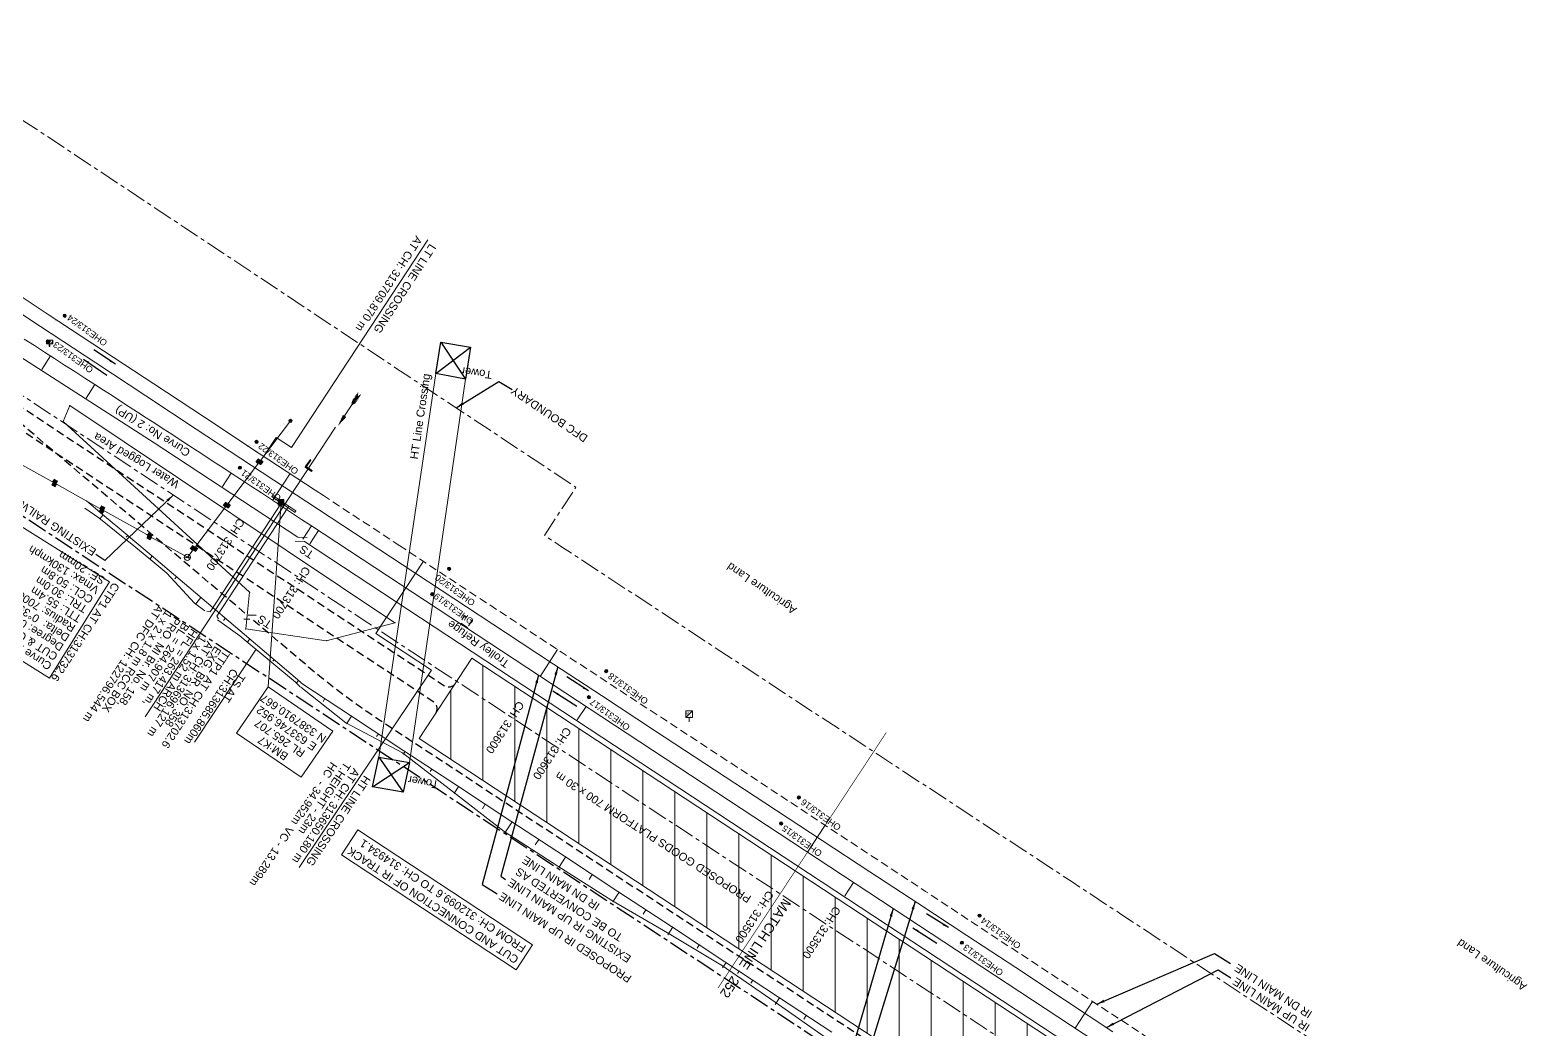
# Model space of a CAD drawing. Header units: metres. Extents: x 628572 to 650094, y 3375792 to 3391117.
# Drawn here: x 633668.5 to 634136.8, y 3387746.2 to 3388058.1 of the extents above; entities that cross this region are included whole.
import ezdxf
from ezdxf.enums import TextEntityAlignment as Align

# ---------------------------------------------------------------- set-up
doc = ezdxf.new("R2010")
doc.units = ezdxf.units.M
doc.header["$MEASUREMENT"] = 0
for name, pattern in [('CENTER', [2, 1.25, -0.25, 0.25, -0.25]), ('DASHED', [0.75, 0.5, -0.25]), ('PHANTOM2', [1.25, 0.625, -0.125, 0.125, -0.125, 0.125, -0.125])]:
    doc.linetypes.add(name, pattern=pattern)
for name, color, linetype, lineweight in [('Bench_Mark', 7, 'Continuous', 0), ('BRIDGE DETAILS PLAN', 7, 'Continuous', 0), ('Culvert Parapet', 7, 'Continuous', 0), ('DFCC BOUNDARY', 6, 'CENTER', 0), ('Electric Pole', 251, 'Continuous', 0), ('Existing Chainage', 7, 'Continuous', 0), ('Existing IR Track', 143, 'Continuous', 0), ('Existing Railway Boundary', 7, 'CENTER', 0), ('flow direction', 7, 'Continuous', 0), ('HT_PWR_LINE', 134, 'POWER', 0), ('MATCH LINE', 7, 'Continuous', 0), ('Name Board', 251, 'Continuous', 0), ('OHE MAST', 8, 'Continuous', 0), ('PROPOSED DFCC TOE LINE', 239, 'Continuous', 0), ('PROPOSED DFCC TOE SLOPES', 239, 'Continuous', 0), ('PROPOSED DFCC TRACK', 1, 'Continuous', 0), ('PROPOSED FORMATION LINE - PLAN', 187, 'Continuous', 0), ('Retaining Wall', 251, 'Continuous', 0), ('River Text', 5, 'Continuous', 0), ('Side Details', 251, 'Continuous', 0), ('Text', 251, 'Continuous', 0), ('TOPOSTYLEREMARK', 251, 'Continuous', 0), ('Trolley Stand', 251, 'Continuous', 0), ('Water Logged Area', 5, 'Continuous', 0), ('WL', 7, 'Continuous', 0)]:
    doc.layers.add(name, color=color, linetype=linetype, lineweight=lineweight)
for name, color, linetype in [('Cut & Conn', 190, 'Continuous'), ('Cut & Conn curves up', 192, 'Continuous'), ('HT_TEXT', 7, 'Continuous'), ('HT_TOWER', 7, 'Continuous'), ('IR PROPOSALS', 190, 'Continuous')]:
    doc.layers.add(name, color=color, linetype=linetype)
doc.styles.add('CUT-FILL', font='cut-fill.shx', dxfattribs={"height": 2})
doc.styles.add('NB', font='swissbo.ttf', dxfattribs={"height": 1.5})
doc.styles.get("Standard").update_dxf_attribs({"font": 'arial.ttf'})
doc.styles.add('Style-Arial', font='arial.ttf')
doc.styles.add('Text', font='arial.ttf', dxfattribs={"height": 2})
doc.linetypes.add('POWER', pattern='A,10,-0.2,[131,ltypeshp.shx,S=0.4,R=0,X=-0.2,Y=0],-0.2,[131,ltypeshp.shx,S=0.4,R=180,X=1.2,Y=0],-1.2,-0.2,[131,ltypeshp.shx,S=0.4,R=0,X=-0.2,Y=0],-0.2,[131,ltypeshp.shx,S=0.4,R=180,X=1.2,Y=0],-1.2,-0.2,[131,ltypeshp.shx,S=0.4,R=0,X=-0.2,Y=0],-0.2,[131,ltypeshp.shx,S=0.4,R=180,X=1.2,Y=0],-1.2', length=14.8)
doc.dimstyles.new('ISO-25', dxfattribs={"dimtxt": 2.5, "dimasz": 2.5, "dimexe": 1.25, "dimexo": 0.625, "dimtad": 1, "dimtxsty": 'Standard', "dimcen": 2.5, "dimadec": 0, "dimazin": 0, "dimtfac": 1, "dimtmove": 0, "dimatfit": 3, "dimfxl": 1, "dimarcsym": 0})

# ---------------------------------------------------------------- blocks, each defined once
blk = doc.blocks.new('EP')
blk.add_hatch(color=8).paths.add_polyline_path([(0.31, -0.24), (0.31, 0), (-0.31, -0.19), (-0.31, 0.07), (-0.93, -0.01), (-0.21, 0.16), (-0.21, -0.05), (0.43, 0.15), (0.41, -0.1), (0.94, -0.01)])
at = {"color": 8}
for p, q in [((-0.93, -0.01), (-0.21, 0.16)), ((-0.31, 0.07), (-0.93, -0.01)), ((-0.31, -0.19), (-0.31, 0.07)), ((0.31, 0), (-0.31, -0.19)), ((-0.21, 0.16), (-0.21, -0.05)), ((-0.21, -0.05), (0.43, 0.15)), ((0.31, -0.24), (0.31, 0)), ((0.43, 0.15), (0.41, -0.1)), ((0.94, -0.01), (0.31, -0.24)), ((0.41, -0.1), (0.94, -0.01))]:
    blk.add_line(p, q, dxfattribs=at)
blk.add_circle((0, 0), 1, dxfattribs=at)
blk = doc.blocks.new('NB')
for p, q in [((-0.98, 0.82), (-0.98, 1.98)), ((-0.98, 1.98), (0.98, 1.98)), ((-0.98, 0.82), (0.98, 0.82)), ((-0.13, 0.82), (-0.13, 0)), ((-0.13, 0), (0.13, 0)), ((0.13, 0.82), (0.13, 0)), ((0.98, 1.98), (0.98, 0.82))]:
    blk.add_line(p, q)
at = {"style": 'NB', "width": 1.025371}
blk.add_text('NB', height=0.988, rotation=180, dxfattribs=at).set_placement((-0.02, 1.38), align=Align.MIDDLE_CENTER)
blk = doc.blocks.new('WL')
at = {"layer": 'WL'}
for p, q in [((1.07, 3.42), (-1.06, 3.42)), ((-1.06, 3.42), (-1.06, 1.29)), ((-1.06, 1.29), (1.07, 1.29)), ((0, 1.29), (0, 0)), ((1.07, 1.29), (1.07, 3.42))]:
    blk.add_line(p, q, dxfattribs=at)
at = {"layer": 'WL', "flags": 128}
blk.add_lwpolyline([(-1.06, 1.29), (1.07, 3.42)], dxfattribs=at)
at = {"layer": 'WL', "char_height": 0.739, "attachment_point": 7, "rotation": 180, "line_spacing_factor": 0.6, "style": 'CUT-FILL'}
for s, insert in [('W', (-0.02, 2.94)), ('L', (0.5, 1.93))]:
    blk.add_mtext(s, dxfattribs=dict(at, insert=insert))
blk = doc.blocks.new('BM')
blk.add_hatch(color=256).paths.add_polyline_path([(-0.88, -0.88), (-0.88, 0.88), (0.88, 0.88), (0.88, -0.88)])
for p, q in [((0.88, 0.88), (-0.88, 0.88)), ((-0.88, 0.88), (-0.88, -0.88)), ((0.88, -0.88), (0.88, 0.88)), ((-0.88, -0.88), (0.88, -0.88))]:
    blk.add_line(p, q)
blk = doc.blocks.new('OHE MAST')
h = blk.add_hatch(color=256)
edge = h.paths.add_edge_path()
edge.add_arc((0, 0), 0.514, 0, 360)
at = {"const_width": 0.01, "flags": 128}
for points in [[(1.5, 3.5), (1.5, 2), (-1.5, 2), (-1.5, 3.5)], [(0, 2), (0, 0)]]:
    blk.add_lwpolyline(points, dxfattribs=at)
blk.add_circle((0, 0), 0.514)
blk = doc.blocks.new('River A')
at = {"layer": 'River Text'}
for p, q in [((0, 0), (-3.6, 7.5, -1499.5)), ((0.1, 6), (-3.5, 13.6, -1499.5)), ((0.1, 3.3), (-3.5, 10.8, -1499.5)), ((0.2, 9.9), (-3.4, 17.4, -1499.5)), ((0.3, 12.9), (-3.3, 20.5, -1499.5)), ((0.4, 16.4), (-3.2, 24, -1499.5)), ((0.5, 20.3), (-3.1, 27.8, -1499.5)), ((0.5, 22.3), (0, 0)), ((0, 0), (4, 7.4, -1499.5)), ((0.1, 6), (4.1, 13.4, -1499.5)), ((0.1, 3.3), (4.1, 10.7, -1499.5)), ((0.2, 9.9), (4.2, 17.2, -1499.5)), ((0.3, 12.9), (4.3, 20.3, -1499.5)), ((0.4, 16.4), (4.4, 23.8, -1499.5)), ((0.5, 20.3), (4.5, 27.7, -1499.5))]:
    blk.add_line(p, q, dxfattribs=at)
at = {"layer": 'River Text', "flags": 128}
blk.add_lwpolyline([(-0.7, -27.7), (0.5, 22.3)], dxfattribs=at)
at = {"layer": 'River Text', "extrusion": (0, 0, -1)}
blk.add_solid([(-3.5, -27.8), (1.3, -52.7), (4.8, -27.6)], dxfattribs=at)

msp = doc.modelspace()

# ---------------------------------------------------------------- hatches: boundary and pattern name
at = {"layer": 'IR PROPOSALS', "linetype": 'Continuous', "lineweight": 0}
h = msp.add_hatch(dxfattribs=at)
h.set_pattern_fill('ANSI31', color=256, scale=80, angle=45)
h.set_pattern_definition([(90, (0, -1200), (-10, 2e-15), [])])
h.paths.add_polyline_path([(634374.9841, 3387452.3246), (634391.4529, 3387477.4001), (633806.5688, 3387861.9637), (633790.0871, 3387836.8967)])
h.paths.add_polyline_path([(633894.9672, 3387787.7009), (633833.4956, 3387827.621), (633831.3808, 3387824.3644), (633892.8523, 3387784.4444)], flags=24)
h.paths.add_polyline_path([(634146.7931, 3387621.5952), (634085.3216, 3387661.5153), (634083.2067, 3387658.2587), (634144.6783, 3387618.3386)], flags=24)

# ---------------------------------------------------------------- linework, layer by layer
at = {"layer": 'BRIDGE DETAILS PLAN', "flags": 128}
msp.add_lwpolyline([(633704.5283, 3387843.6169), (633763.9482, 3387934.0895)], dxfattribs=at)
at = {"layer": 'Culvert Parapet', "flags": 128}
for points in [[(633756.6289, 3387920.5489), (633756.4599, 3387920.2009), (633754.4311, 3387921.5822), (633754.6001, 3387921.9302), (633756.6289, 3387920.5489)], [(633751.3461, 3387907.4726), (633744.1348, 3387912.2857), (633744.3648, 3387912.7446), (633751.5762, 3387907.9316), (633751.3461, 3387907.4726)]]:
    msp.add_lwpolyline(points, close=True, dxfattribs=at)
at = {"layer": 'Cut & Conn', "linetype": 'Continuous', "lineweight": 0, "flags": 128}
for points in [[(633672.1599, 3387952.1213), (633674.8603, 3387956.3294)], [(633755.9356, 3387897.62), (633758.6826, 3387901.7979)], [(633839.4923, 3387842.6812), (633842.2393, 3387846.859)], [(633923.049, 3387787.7423), (633925.796, 3387791.9201)]]:
    msp.add_lwpolyline(points, dxfattribs=at)
at = {"layer": 'Cut & Conn curves up', "lineweight": 0, "flags": 128}
for points in [[(633688.7914, 3387947.375), (633686.0838, 3387943.1716)], [(633731.3997, 3387919.7108), (633728.6617, 3387915.5271)], [(633756.4784, 3387903.2471), (633753.7315, 3387899.0692)]]:
    msp.add_lwpolyline(points, dxfattribs=at)
at = {"layer": 'Cut & Conn curves up', "lineweight": 0}
msp.add_lwpolyline([(633674.5914, 3387855.7508), (633641.4881, 3387876.436), (633660.2838, 3387906.5155), (633693.3871, 3387885.8302)], close=True, dxfattribs=at)
at = {"layer": 'DFCC BOUNDARY', "ltscale": 5, "flags": 128}
msp.add_lwpolyline([(634429.4889, 3387513.4105), (634426.1895, 3387508.3988), (634419.7931, 3387512.5211), (634404.4991, 3387522.3747), (634378.1359, 3387539.6578), (634351.712, 3387556.981), (634335.9664, 3387567.3032), (634320.2886, 3387577.5811), (634304.8024, 3387587.7611), (634289.3462, 3387597.9214), (634272.346, 3387609.0946), (634255.2778, 3387620.3125), (634239.2043, 3387630.8892), (634222.9323, 3387641.5963), (634207.0037, 3387652.0409), (634191.0838, 3387662.4797), (634175.1238, 3387673.0005), (634159.2052, 3387683.4942), (634142.3072, 3387694.5871), (634125.4714, 3387705.639), (634108.1406, 3387717.0123), (634090.8156, 3387728.3817), (634074.7588, 3387738.9565), (634058.5467, 3387749.6288), (634041.5346, 3387760.8181), (634024.4481, 3387772.0564), (634009.347, 3387782.0356), (633994.1171, 3387792.0999), (633978.7581, 3387802.1521), (633963.4261, 3387812.1867), (633948.4915, 3387821.9886), (633933.5729, 3387831.7799), (633915.6253, 3387843.5591), (633881.1974, 3387866.1587), (633864.6302, 3387877.0361), (633849.6344, 3387886.8809), (633834.5936, 3387896.7552), (633829.2074, 3387900.2982), (633839.0778, 3387915.3506), (633828.4043, 3387922.4271), (633812.2617, 3387933.1296), (633797.354, 3387942.9725), (633782.5264, 3387952.7625), (633765.3231, 3387964.1776), (633748.0988, 3387975.6067), (633732.5065, 3387985.9713), (633716.8561, 3387996.3745), (633699.5737, 3388007.8273), (633682.3675, 3388019.2296), (633666.2722, 3388029.8685), (633650.3556, 3388040.3891), (633634.8738, 3388050.6626), (633627.3024, 3388055.6866), (633627.2813, 3388055.7179), (633609.8973, 3388067.2236), (633602.2022, 3388055.5281), (633595.2427, 3388060.098), (633578.8436, 3388070.8663), (633564.5675, 3388080.2056), (633547.4844, 3388091.4779), (633530.0073, 3388102.9177), (633512.5564, 3388114.3403), (633498.9838, 3388123.2488), (633478.7149, 3388136.5747), (633475.9757, 3388132.3917), (633466.8512, 3388138.3907), (633450.5143, 3388149.1452), (633434.7232, 3388159.4875), (633418.1779, 3388170.3241), (633402.6228, 3388180.5383), (633386.7801, 3388190.9414), (633369.5535, 3388202.2641), (633352.3136, 3388213.5955), (633333.4781, 3388225.9568), (633314.6789, 3388238.2943), (633299.7464, 3388248.1103), (633284.7932, 3388257.9399), (633265.7087, 3388270.4181), (633246.5851, 3388282.9206), (633234.3751, 3388290.9157), (633222.1433, 3388298.9251), (633203.8791, 3388310.9031), (633185.6706, 3388322.8445), (633169.1062, 3388333.7518), (633152.7043, 3388344.5522), (633136.6526, 3388355.3307), (633120.6995, 3388366.0431), (633093.1881, 3388384.8291), (633088.3444, 3388388.1366), (633069.1887, 3388401.33), (633056.4484, 3388410.1094), (633046.7317, 3388416.8512), (633039.4302, 3388421.8772), (633030.212, 3388428.258), (633012.2457, 3388440.688), (632996.9051, 3388451.2537), (632992.1416, 3388454.565), (632977.2134, 3388464.8591), (632959.2754, 3388477.1351), (632957.0223, 3388478.7144), (632938.3558, 3388491.398), (632925.836, 3388499.7971), (632902.7424, 3388515.0273), (632890.8353, 3388522.8009), (632885.7488, 3388525.9863), (632868.7141, 3388537.1993), (632847.8113, 3388559.867)], dxfattribs=at)
at = {"layer": 'Existing Chainage', "color": 7, "linetype": 'Continuous', "lineweight": 13, "flags": 128}
for points in [[(633744.279, 3387911.2205), (633749.7712, 3387919.5774)], [(633827.8476, 3387856.2811), (633833.3311, 3387864.6435)], [(633911.4426, 3387801.4406), (633916.9444, 3387809.7911)], [(633994.9818, 3387746.4498), (634000.4719, 3387754.8079)]]:
    msp.add_lwpolyline(points, dxfattribs=at)
at = {"layer": 'Existing IR Track', "flags": 128}
for points in [[(634006.8345, 3387745.34), (633991.7046, 3387755.3383), (633976.5339, 3387765.3635), (633961.2342, 3387775.3769), (633945.885, 3387785.4228), (633930.9332, 3387795.2359), (633916.0146, 3387805.0272), (633898.0672, 3387816.8063), (633863.6369, 3387839.4074), (633847.0674, 3387850.2864), (633832.0727, 3387860.1304), (633817.0319, 3387870.0048), (633800.9013, 3387880.6151), (633784.7598, 3387891.2326), (633769.8561, 3387900.9951), (633754.9453, 3387910.7624), (633737.6529, 3387922.1463), (633720.3871, 3387933.5127), (633704.7229, 3387943.8431), (633689.0644, 3387954.1698), (633671.77, 3387965.5402), (633654.5471, 3387976.8637)], [(633760.215, 3387912.7122), (633757.6038, 3387914.4298), (633740.1304, 3387925.9133), (633723.0094, 3387937.1653), (633707.1728, 3387947.5681), (633691.4361, 3387957.9053), (633674.2036, 3387969.2407), (633656.8386, 3387980.6632)]]:
    msp.add_lwpolyline(points, dxfattribs=at)
at = {"layer": 'Existing IR Track', "color": 88, "linetype": 'DASHED', "lineweight": 0, "ltscale": 5, "flags": 128}
for points in [[(633784.0213, 3387897.0535), (633772.3235, 3387904.7478), (633760.215, 3387912.7122)], [(635033.6324, 3387056.8351), (635016.1047, 3387069.8576), (635000.4221, 3387081.5093), (634977.853, 3387098.3044), (634956.509, 3387114.1886), (634936.9742, 3387128.7787), (634918.7092, 3387142.4187), (634903.1021, 3387153.8837), (634889.3622, 3387163.9768), (634873.3274, 3387175.6861), (634858.0346, 3387186.8659), (634845.4102, 3387195.9146), (634832.6189, 3387205.0823), (634821.2747, 3387213.0269), (634810.9623, 3387220.2486), (634795.5109, 3387230.9429), (634785.8144, 3387237.654), (634769.305, 3387248.8336), (634756.9834, 3387257.0695), (634744.5445, 3387265.3837), (634732.4494, 3387273.3686), (634720.8792, 3387281.0073), (634698.6833, 3387295.8905), (634677.2582, 3387310.2564), (634658.2284, 3387322.7892), (634638.6345, 3387335.6934), (634620.3232, 3387347.7243), (634601.4723, 3387360.1099), (634583.7346, 3387371.8264), (634565.4496, 3387383.9044), (634542.6217, 3387398.9249), (634519.3207, 3387414.224), (634494.8167, 3387430.3383), (634457.6896, 3387454.7554), (634445.403, 3387462.844), (634420.6217, 3387479.1582), (634404.8695, 3387489.3178), (634389.4859, 3387499.2391), (634363.0423, 3387516.6266), (634336.5686, 3387534.0346), (634334.7941, 3387535.1979), (634320.8955, 3387544.3091), (634305.3904, 3387554.4735), (634289.6947, 3387564.7784), (634274.336, 3387574.8622), (634257.2256, 3387586.0902), (634240.2605, 3387597.2228), (634224.0643, 3387607.8831), (634207.7318, 3387618.6331), (634191.9155, 3387629.0235), (634175.7777, 3387639.6251), (634159.9818, 3387650.0373), (634144.0429, 3387660.5437), (634127.2002, 3387671.5717), (634110.4278, 3387682.5535), (634093.0394, 3387693.9961), (634075.7775, 3387705.3556), (634059.6185, 3387715.9739), (634043.3998, 3387726.6268), (634026.3887, 3387737.7925), (634009.4496, 3387748.9108), (633994.1067, 3387758.9889), (633963.6334, 3387779.0274), (633948.2402, 3387789.1608), (633933.3808, 3387798.9565), (633918.6965, 3387808.6367), (633900.5532, 3387820.5907), (633882.5642, 3387832.4427), (633866.1188, 3387843.185), (633849.6382, 3387853.9503), (633834.5246, 3387863.8609), (633819.2402, 3387873.8835), (633803.3494, 3387884.338), (633787.157, 3387894.9909), (633784.0186, 3387897.0494)]]:
    msp.add_lwpolyline(points, dxfattribs=at)
at = {"layer": 'Existing Railway Boundary', "ltscale": 5, "flags": 128}
msp.add_lwpolyline([(631983.38, 3389039.032), (631997.7807, 3389029.4226), (631998.0481, 3389028.4172), (632017.689, 3389013.381), (632054.7643, 3388986.9088), (632106.6339, 3388955.856), (632154.9467, 3388925.0992), (632230.8669, 3388875.9972), (632261.2753, 3388857.0709), (632290.5359, 3388840.2738), (632385.6616, 3388776.6365), (632400.5735, 3388766.5357), (632397.5375, 3388762.1235), (632395.5364, 3388759.1088), (632389.2973, 3388750.367), (632386.7075, 3388746.9674), (632380.0799, 3388739.4039), (632361.8258, 3388715.063), (632365.1364, 3388712.5802), (632373.8273, 3388706.8724), (632388.4278, 3388697.2834), (632403.5607, 3388687.3436), (632418.7904, 3388677.3402), (632434.5002, 3388667.0345), (632450.2517, 3388656.7014), (632466.7864, 3388645.8571), (632483.3195, 3388635.0137), (632501.7611, 3388622.9148), (632520.2525, 3388610.7831), (632536.8197, 3388599.9238), (632553.3588, 3388589.0829), (632565.8495, 3388580.885), (632578.4671, 3388572.604), (632596.9196, 3388560.5289), (632615.4939, 3388548.3741), (632635.6038, 3388535.295), (632652.8405, 3388523.9973), (632669.9946, 3388512.743), (632686.4084, 3388501.9869), (632696.8068, 3388495.1588), (632732.8678, 3388550.0585), (632815.552, 3388494.313), (632865.8266, 3388462.6693), (632954.7858, 3388408.1832), (633025.1519, 3388369.9037), (633056.7277, 3388353.8904), (633065.1399, 3388349.0145), (633088.5914, 3388328.9973), (633152.5885, 3388273.22), (633202.5468, 3388242.3953), (633264.4413, 3388204.6969), (633318.529, 3388171.7998), (633353.1394, 3388148.7029), (633406.9301, 3388112.3266), (633420.502, 3388103.4378), (633436.8123, 3388092.7008), (633466.2362, 3388073.356), (633479.8402, 3388064.4269), (633497.3225, 3388052.9837), (633514.7073, 3388041.6043), (633531.7969, 3388030.3277), (633546.129, 3388020.9518), (633562.4852, 3388010.2117), (633576.5949, 3388000.9466), (633594.4174, 3387989.2137), (633606.8568, 3387981.0241), (633607.7091, 3387982.3188), (633610.8424, 3387980.256), (633626.8506, 3387969.7582), (633642.9494, 3387959.201), (633660.1619, 3387947.8844), (633677.4438, 3387936.5221), (633693.0899, 3387926.2037), (633708.7685, 3387915.8637), (633726.0343, 3387904.4973), (633743.3468, 3387893.1002), (633758.2779, 3387883.3197), (633773.1647, 3387873.5681), (633789.2894, 3387862.9617), (633805.4356, 3387852.3412), (633820.4764, 3387842.4668), (633835.4704, 3387832.6232), (633852.0416, 3387821.7432), (633886.4734, 3387799.1411), (633904.4207, 3387787.3621), (633919.3393, 3387777.5707), (633934.3023, 3387767.7502), (633949.6629, 3387757.6969), (633964.9235, 3387747.7091), (633980.0551, 3387737.7098), (633995.2041, 3387727.6988), (634012.3387, 3387716.4289), (634029.3333, 3387705.2512), (634045.5362, 3387694.5849), (634061.6293, 3387683.9862), (634078.9907, 3387672.5929), (634096.3149, 3387661.224), (634113.1506, 3387650.1721), (634130.0059, 3387639.1072), (634145.8823, 3387628.6414), (634161.8963, 3387618.085), (634177.8703, 3387607.6107), (634193.7633, 3387597.1895), (634209.9993, 3387586.506), (634226.097, 3387575.9134), (634243.1652, 3387564.6955), (634260.1615, 3387553.5249), (634275.6177, 3387543.3646), (634291.1318, 3387533.1662), (634296.8083, 3387529.4449), (634291.9143, 3387522.0113), (634301.9583, 3387515.4268), (634317.7028, 3387505.1053), (634344.1271, 3387487.7818), (634370.6963, 3387470.3636), (634386.1901, 3387460.3813), (634401.9429, 3387450.229), (634426.4972, 3387434.0857), (634451.3792, 3387417.727), (634475.9114, 3387401.5928), (634500.3759, 3387385.5031), (634523.6732, 3387370.1555), (634547.0997, 3387354.7227), (634564.8006, 3387343.068), (634582.571, 3387331.3674), (634601.3879, 3387318.9723), (634620.2858, 3387306.5238), (634639.3106, 3387294.0156), (634658.1243, 3387281.6461), (634679.4814, 3387267.2836), (634702.026, 3387254.0413), (634712.9167, 3387246.4104), (634726.0042, 3387238.4627), (634737.8854, 3387230.0656), (634750.9438, 3387221.7267), (634764.9008, 3387212.4131), (634775.612, 3387204.6159), (634789.3703, 3387195.959), (634801.4607, 3387188.869), (634814.7172, 3387180.8194), (634815.4987, 3387180.2694), (634827.9598, 3387171.3498), (634840.5994, 3387164.128), (634854.2176, 3387155.5292), (634871.8787, 3387143.9515), (634877.6173, 3387139.7695), (634887.5373, 3387132.4757), (634902.4262, 3387121.5277), (634921.3448, 3387107.4791), (634940.6674, 3387093.1306), (634962.2421, 3387077.0753), (634984.1126, 3387060.8), (635000.5185, 3387048.6195), (635017.0238, 3387036.3652), (635035.7455, 3387022.426), (635054.4369, 3387008.5092), (635082.1937, 3386987.9155), (635109.8573, 3386967.3911), (635134.2436, 3386949.2611), (635158.5309, 3386931.2047), (635180.7563, 3386914.7058), (635202.7867, 3386898.3516), (635206.1213, 3386895.8016), (635211.1242, 3386892.0437), (635230.1367, 3386877.9281), (635249.207, 3386863.7701), (635270.9723, 3386847.61), (635292.819, 3386831.3895), (635313.1117, 3386816.3456), (635333.3618, 3386801.3334), (635352.372, 3386787.2182), (635371.5331, 3386772.9909), (635390.4616, 3386758.9197), (635409.8226, 3386744.527), (635427.2062, 3386731.6093), (635445.0434, 3386718.3546), (635461.6171, 3386706.0794), (635478.4695, 3386693.5976), (635493.4196, 3386682.4884), (635508.6023, 3386671.2062), (635518.0063, 3386664.2196), (635527.5618, 3386657.1206), (635543.461, 3386645.2907), (635559.7145, 3386633.1978), (635591.676, 3386610.2688), (635606.0755, 3386599.5015), (635620.6466, 3386588.6057), (635636.5434, 3386576.7606), (635652.3995, 3386564.9458), (635668.2493, 3386553.1365), (635683.9787, 3386541.4169), (635700.2614, 3386528.9886), (635716.7419, 3386516.4094), (635732.9183, 3386504.3569), (635749.0007, 3386492.3748), (635764.9276, 3386480.5277), (635780.91, 3386468.6394), (635796.8963, 3386456.7694), (635812.8908, 3386444.8934), (635829.3631, 3386432.6938), (635845.7912, 3386420.527), (635861.6814, 3386408.7334), (635877.6317, 3386396.8953), (635893.2055, 3386385.3425), (635908.8769, 3386373.7174), (635925.058, 3386361.6972), (635941.2668, 3386349.6564), (635956.6865, 3386338.1889), (635972.0823, 3386326.7391), (635987.7899, 3386315.0493), (636003.5308, 3386303.3347), (636019.0977, 3386291.765), (636034.6476, 3386280.2079), (636050.7681, 3386268.2256), (636066.8961, 3386256.2378), (636083.1084, 3386244.1987), (636099.3561, 3386232.1333), (636114.134, 3386221.1471), (636147.8198, 3386196.1265), (636166.7058, 3386182.1085), (636182.4635, 3386170.4111), (636198.2037, 3386158.7268), (636214.3364, 3386146.7471), (636230.3919, 3386134.8247), (636230.9614, 3386134.4025), (636228.154, 3386130.995), (636300.9317, 3386076.4069), (636382.1931, 3386014.4435), (636463.0816, 3385952.0584), (636544.2755, 3385889.3268), (636568.8921, 3385871.1182), (636613.4471, 3385839.7025), (636628.0709, 3385853.6506), (636650.5128, 3385835.4717), (636693.9069, 3385800.1065), (636686.7095, 3385790.4003), (636696.0629, 3385782.3378), (636710.473, 3385769.9165), (636766.0138, 3385726.4206), (636849.4668, 3385668.9836), (636931.64, 3385608.8479), (637013.8419, 3385548.1951), (637096.6082, 3385488.6336), (637121.9489, 3385470.2058), (637176.9181, 3385426.1737), (637258.1753, 3385363.4078), (637340.1494, 3385301.7514), (637422.2947, 3385241.0852), (637447.0788, 3385223.2045), (637528.2227, 3385160.8768), (637610.9552, 3385100.7612), (637694.8717, 3385041.953), (637753.3499, 3385002.2846), (637771.5944, 3384989.982), (637771.5944, 3384979.4924), (637852.0915, 3384922.0343), (637935.0162, 3384862.0714), (637993.4351, 3384821.4573), (638019.0158, 3384803.2052), (638102.4107, 3384745.0584), (638178.9785, 3384688.3398), (638237.6603, 3384636.8079), (638344.701, 3384557.2221), (638427.4112, 3384496.8586), (638508.4228, 3384435.5926), (638565.3238, 3384391.9743), (638589.782, 3384373.2765), (638631.8324, 3384337.8543), (638619.2503, 3384320.7689), (638700.6253, 3384258.2275), (638758.2306, 3384210.1286), (638748.4263, 3384194.4881), (638832.9819, 3384135.241), (638898.2751, 3384089.8354), (638910.685, 3384104.7359), (638994.0238, 3384045.8483), (639077.2216, 3383986.384), (639102.1383, 3383968.0886), (639159.8745, 3383926.5901), (639184.8741, 3383908.5552), (639242.6613, 3383867.4991), (639268.1519, 3383849.1332), (639327.9549, 3383811.5106), (639354.2186, 3383795.0507), (639414.5653, 3383756.9689), (639440.0428, 3383739.3736), (639498.3493, 3383699.1058), (639523.8465, 3383681.6785), (639574.9736, 3383646.7331), (639583.1624, 3383652.0276), (639689.1575, 3383571.5368), (639770.3529, 3383510.1038), (639826.8338, 3383467.0843), (639851.6063, 3383448.3401), (639907.8381, 3383405.1303), (639928.7552, 3383389.2727), (639932.4136, 3383385.8226), (639987.4639, 3383341.8457), (640012.7135, 3383323.0928), (640093.1273, 3383262.0565), (640171.8725, 3383196.1592), (640228.3322, 3383153.381), (640311.5957, 3383095.2106), (640394.8641, 3383036.2274), (640477.4145, 3382977.0386), (640559.1827, 3382915.4685), (640665.4567, 3382835.3045), (640720.6935, 3382789.5682), (640744.1896, 3382769.9043), (640801.5333, 3382727.7921), (640884.497, 3382668.355), (640967.4181, 3382609.4811), (641049.3321, 3382547.9775), (641130.842, 3382487.0083), (641212.6929, 3382426.3203), (641295.2397, 3382366.2732), (641377.1032, 3382305.6407), (641458.6913, 3382244.4694), (641539.788, 3382182.3426), (641622.1383, 3382122.0097), (641702.364, 3382062.6427), (641784.5528, 3382001.6936), (641867.0132, 3381941.5198), (641973.939, 3381862.1361), (642047.1447, 3381806.5386), (642111.3474, 3381756.247), (642135.5451, 3381737.1522), (642191.6481, 3381692.8805), (642216.3665, 3381674.0919), (642297.8377, 3381612.4104), (642380.4062, 3381552.4772), (642463.3246, 3381492.4122), (642545.7114, 3381431.7783), (642627.5896, 3381371.9523), (642710.042, 3381311.7191), (642794.2249, 3381254.3826), (642875.8129, 3381193.2771), (642956.3456, 3381130.3141), (643036.4583, 3381067.3443), (643117.185, 3381004.8095), (643172.4593, 3380960.8682), (643197.158, 3380942.1115), (643255.3116, 3380901.5691), (643282.0179, 3380885.9855), (643340.0019, 3380844.3971), (643414.9945, 3380785.1482), (643451.8986, 3380756.7808), (643532.8037, 3380694.4612), (643535.2972, 3380692.6635), (643551.2784, 3380680.8194), (643567.3357, 3380668.919), (643583.0638, 3380657.2952), (643598.7082, 3380645.7333), (643614.3081, 3380634.1892), (643630.1523, 3380622.4653), (643650.0814, 3380608.0318), (643669.585, 3380593.9065), (643682.7179, 3380584.1884), (643695.5222, 3380574.7117), (643709.3225, 3380564.4893), (643722.9637, 3380554.3847), (643737.887, 3380543.3483), (643752.8235, 3380532.3022), (643768.2592, 3380520.8389), (643783.7331, 3380509.3472), (643799.7855, 3380497.4973), (643815.9413, 3380485.5714), (643832.7782, 3380473.1288), (643849.7289, 3380460.6021), (643866.059, 3380448.5159), (643882.3496, 3380436.4589), (643898.3816, 3380424.7148), (643914.2305, 3380413.1048), (643929.3278, 3380401.9147), (643944.4267, 3380390.7231), (643959.7518, 3380379.1349), (643975.3902, 3380367.3097), (643987.907, 3380358.1055), (644000.1603, 3380349.0958), (644017.4569, 3380336.3184), (644034.4669, 3380323.7528), (644046.4455, 3380314.9727), (644249.4258, 3380165.3983), (644621.007, 3379887.6965), (644676.9944, 3379845.4482), (644702.8645, 3379825.9912), (644738.6024, 3379799.4801), (644742.2817, 3379796.7418), (644771.2557, 3379773.8192), (644804.6479, 3379750.2058), (644834.554, 3379728.6172), (644848.5372, 3379718.5093), (644863.2911, 3379707.9396), (644878.1999, 3379697.2589), (644893.8111, 3379686.127), (644909.381, 3379675.0245), (644918.4816, 3379668.5863), (644935.1691, 3379656.7791), (644907.7997, 3379620.3367), (644936.8456, 3379598.666), (644961.4527, 3379618.4234), (645145.9779, 3379481.4776), (645154.4712, 3379493.1591), (645276.7247, 3379402.534), (645270.2115, 3379393.7381), (645468.3754, 3379252.8811), (645478.6859, 3379267.1096), (645498.5589, 3379252.3702), (645510.5872, 3379243.9988), (645510.5872, 3379243.9988), (645531.3517, 3379228.922), (645544.8911, 3379218.91), (645549.0311, 3379215.8257)], dxfattribs=at)
at = {"layer": 'HT_PWR_LINE', "flags": 128}
for points in [[(633777.4942, 3387831.0759), (633795.2453, 3387950.8314)], [(633804.5476, 3387949.0949), (633787.039, 3387829.4085)]]:
    msp.add_lwpolyline(points, dxfattribs=at)
at = {"layer": 'HT_PWR_LINE'}
msp.add_lwpolyline([(633749.8561, 3387936.0218), (633740.8224, 3387924.0715), (633740.6656, 3387923.8641), (633741.3979, 3387923.1726), (633739.6907, 3387924.2375), (633741.1808, 3387922.8854), (633739.4736, 3387923.9503), (633740.9637, 3387922.5983), (633739.2565, 3387923.6631), (633740.7466, 3387922.3111), (633739.0395, 3387923.376), (633739.7718, 3387922.6845), (633739.6179, 3387922.4781), (633730.5841, 3387910.5278), (633730.4273, 3387910.3204), (633731.1596, 3387909.6289), (633729.4525, 3387910.6938), (633730.9425, 3387909.3417), (633729.2354, 3387910.4066), (633730.7254, 3387909.0545), (633729.0183, 3387910.1194), (633730.5084, 3387908.7674), (633728.8012, 3387909.8322), (633729.5335, 3387909.1408), (633729.3796, 3387908.9344), (633720.3458, 3387896.984), (633720.1891, 3387896.7766), (633720.9214, 3387896.0852), (633719.2142, 3387897.15), (633720.7043, 3387895.798), (633718.9971, 3387896.8629), (633720.4872, 3387895.5108), (633718.78, 3387896.5757), (633720.2701, 3387895.2236), (633718.5629, 3387896.2885), (633719.2952, 3387895.597), (633719.1413, 3387895.3907), (633717.7086, 3387893.4954), (633706.7125, 3387899.5607), (633706.4855, 3387899.6876), (633705.9011, 3387898.8672), (633706.7214, 3387900.7045), (633705.5869, 3387899.0428), (633706.4072, 3387900.8801), (633705.2726, 3387899.2184), (633706.0929, 3387901.0556), (633704.9583, 3387899.394), (633705.7786, 3387901.2312), (633705.1943, 3387900.4109), (633704.967, 3387900.5359), (633691.876, 3387907.8498), (633691.649, 3387907.9766), (633691.0647, 3387907.1563), (633691.885, 3387908.9935), (633690.7504, 3387907.3319), (633691.5707, 3387909.1691), (633690.4361, 3387907.5075), (633691.2564, 3387909.3447), (633690.1219, 3387907.683), (633690.9421, 3387909.5203), (633690.3578, 3387908.7), (633690.1305, 3387908.825), (633677.0395, 3387916.1389), (633676.8125, 3387916.2657), (633676.2282, 3387915.4454), (633677.0485, 3387917.2826), (633675.9139, 3387915.6209), (633676.7342, 3387917.4582), (633675.5997, 3387915.7965), (633676.4199, 3387917.6338), (633675.2854, 3387915.9721), (633676.1057, 3387917.8094), (633675.5213, 3387916.989), (633675.2941, 3387917.1141), (633662.2031, 3387924.428)], dxfattribs=at)
at = {"layer": 'HT_TEXT', "lineweight": 13, "flags": 128}
for points in [[(633792.7626, 3387992.5663), (633750.1767, 3387927.7251), (633745.382, 3387930.8741), (633741.5229, 3387924.9982)], [(633752.5727, 3387796.6536), (633793.9775, 3387858.1866), (633776.5499, 3387869.6813), (633791.3929, 3387892.2041)]]:
    msp.add_lwpolyline(points, dxfattribs=at)
at = {"layer": 'HT_TOWER', "flags": 128}
for points in [[(633795.2453, 3387950.8314), (633796.8267, 3387960.6592), (633806.1544, 3387959.0808), (633804.5476, 3387949.0949), (633795.2453, 3387950.8314)], [(633775.4909, 3387821.7962), (633777.4942, 3387831.0759), (633787.039, 3387829.4085), (633785.0352, 3387820.127), (633775.4909, 3387821.7962)]]:
    msp.add_lwpolyline(points, close=True, dxfattribs=at)
for points in [[(633795.2453, 3387950.8314), (633806.1544, 3387959.0808)], [(633796.8267, 3387960.6592), (633804.5476, 3387949.0949)], [(633777.4942, 3387831.0759), (633785.0352, 3387820.127)], [(633775.4909, 3387821.7962), (633787.039, 3387829.4085)]]:
    msp.add_lwpolyline(points, dxfattribs=at)
at = {"layer": 'IR PROPOSALS', "linetype": 'Continuous', "lineweight": 0, "flags": 128}
for points in [[(633005.3366, 3388390.6501), (633017.9238, 3388382.2456, 0.00993225), (633037.4473, 3388369.7631, -0.01048092), (633058.0346, 3388356.5686), (633177.8795, 3388276.1671), (633464.7937, 3388087.4008), (633591.8294, 3388003.2666), (633707.3008, 3387929.2386), (633752.2019, 3387899.7159), (633755.1075, 3387899.6122)], [(634787.4011, 3387225.4114), (633756.4784, 3387903.2471), (633753.345, 3387905.3073), (633750.2115, 3387907.3672), (633747.0777, 3387909.4268), (633743.9435, 3387911.4857), (633740.8087, 3387913.5437), (633737.6732, 3387915.6008), (633734.5369, 3387917.6565), (633731.3997, 3387919.7108, 0.00181434), (633688.7914, 3387947.375), (633685.6382, 3387949.4049), (633682.4841, 3387951.4333), (633679.3293, 3387953.4604), (633676.1737, 3387955.4864), (633673.0176, 3387957.5116), (633669.8611, 3387959.5362), (633666.7043, 3387961.5603)]]:
    msp.add_lwpolyline(points, format="xyb", dxfattribs=at)
at = {"layer": 'IR PROPOSALS', "linetype": 'DASHED', "lineweight": 30, "ltscale": 5, "flags": 128}
for points in [[(633801.3038, 3387853.9562, -0.3195207), (633798.335, 3387853.017), (633524.9612, 3388032.9503, -0.138793), (633521.583, 3388036.849)], [(633739.1144, 3387875.2611), (633736.4346, 3387875.3568), (633571.7311, 3388014.669, 0.02928505), (633549.9788, 3388030.9837), (633549.9788, 3388030.9837)], [(633795.3477, 3387844.907, 0.33400222), (633794.9653, 3387848.0519), (633525.8512, 3388025.1815, 0.25691383), (633522.5675, 3388023.9964)], [(634374.0686, 3387450.9307), (633778.0552, 3387842.3756, -0.03024688), (633755.5574, 3387859.1821), (633737.9936, 3387874.0382), (633735.3138, 3387874.1338)]]:
    msp.add_lwpolyline(points, format="xyb", dxfattribs=at)
at = {"layer": 'IR PROPOSALS', "linetype": 'CENTER', "ltscale": 5, "flags": 128}
msp.add_lwpolyline([(633517.7195, 3388004.073), (634409.3663, 3387417.4609)], dxfattribs=at)
at = {"layer": 'IR PROPOSALS', "linetype": 'Continuous', "lineweight": 0, "flags": 128}
for points in [[(633751.3069, 3387898.4849), (633754.233, 3387898.3805), (634392.373, 3387478.801)], [(634391.4529, 3387477.4001), (633806.5688, 3387861.9637), (633790.0871, 3387836.8967), (634374.9841, 3387452.3246), (634391.4529, 3387477.4001)]]:
    msp.add_lwpolyline(points, dxfattribs=at)
at = {"layer": 'IR PROPOSALS', "lineweight": 13, "flags": 128}
msp.add_lwpolyline([(633719.94, 3387835.7077), (633739.123, 3387864.808)], dxfattribs=at)
at = {"layer": 'IR PROPOSALS', "lineweight": 0}
msp.add_lwpolyline([(633825.5112, 3387772.4593), (633820.402, 3387764.6888), (633765.7738, 3387800.607), (633770.883, 3387808.3775)], close=True, dxfattribs=at)
at = {"layer": 'MATCH LINE', "linetype": 'PHANTOM2', "ltscale": 15, "const_width": 0.2}
msp.add_lwpolyline([(633936.0427, 3387838.7778), (633883.4557, 3387758.963)], dxfattribs=at)
at = {"layer": 'PROPOSED DFCC TOE LINE', "lineweight": 0, "flags": 128}
for points in [[(633723.1286, 3387876.777), (633719.8547, 3387879.1252), (633711.2333, 3387888.4861), (633705.5777, 3387893.1913), (633699.829, 3387897.962), (633698.1195, 3387899.1837), (633690.0322, 3387905.7569), (633685.6787, 3387908.83)], [(633752.4562, 3387853.4766), (633751.4285, 3387854.5158), (633736.0235, 3387867.2733), (633734.0073, 3387868.9743), (633727.0503, 3387873.9642)], [(633752.9561, 3387852.9711), (633752.4562, 3387853.4766)], [(633917.6862, 3387743.1457), (633901.2859, 3387754.6066), (633884.8064, 3387765.947), (633867.6437, 3387776.2482), (633850.3108, 3387786.2907), (633833.4391, 3387797.0346), (633816.5918, 3387807.8155), (633800.7649, 3387820.1484), (633784.8801, 3387832.3932), (633774.9239, 3387837.6683), (633767.1283, 3387841.7986), (633753.0731, 3387852.8865)]]:
    msp.add_lwpolyline(points, dxfattribs=at)
at = {"layer": 'PROPOSED DFCC TOE SLOPES', "flags": 128}
for points in [[(633691.38, 3387906.7013), (633690.3599, 3387905.4868)], [(633699.0278, 3387900.2675), (633698.5684, 3387899.7222)], [(633706.666, 3387893.8225), (633705.8887, 3387892.9028)], [(633714.295, 3387887.3649), (633713.7984, 3387886.7789)], [(633721.9185, 3387880.8995), (633720.1786, 3387878.8501)], [(633729.5364, 3387874.4247), (633728.9255, 3387873.706)], [(633737.1551, 3387867.9482), (633736.2994, 3387866.9417)], [(633744.7729, 3387861.4703), (633744.3777, 3387861.0055)], [(633752.391, 3387854.9922), (633751.6384, 3387854.1072)], [(633760.6198, 3387849.3292), (633760.0538, 3387848.4683)], [(633768.9755, 3387843.8353), (633767.3929, 3387841.4283)], [(633777.3312, 3387838.3414), (633776.8019, 3387837.5364)], [(633785.6868, 3387832.8475), (633785.112, 3387831.9732)], [(633794.0425, 3387827.3536), (633793.5414, 3387826.5915)], [(633802.3982, 3387821.8597), (633800.9687, 3387819.6856)], [(633810.7539, 3387816.3658), (633809.826, 3387814.9547)], [(633819.1095, 3387810.872), (633816.8484, 3387807.433)], [(633827.4652, 3387805.3781), (633826.3661, 3387803.7065)], [(633835.8209, 3387799.8842), (633833.6861, 3387796.6374)], [(633844.1765, 3387794.3903), (633843.1457, 3387792.8225)], [(633852.5322, 3387788.8964), (633850.5509, 3387785.883)], [(633860.8879, 3387783.4025), (633860.019, 3387782.0811)], [(633869.2435, 3387777.9086), (633867.7486, 3387775.635)], [(633877.5992, 3387772.4148), (633876.9631, 3387771.4473)], [(633885.9549, 3387766.9209), (633884.8899, 3387765.3012)], [(633894.3106, 3387761.427), (633893.7079, 3387760.5104)], [(633902.6662, 3387755.9331), (633901.3187, 3387753.8836)], [(633911.0219, 3387750.4392), (633910.2565, 3387749.2751)]]:
    msp.add_lwpolyline(points, dxfattribs=at)
at = {"layer": 'PROPOSED DFCC TRACK', "color": 190, "linetype": 'Continuous', "flags": 128}
for points in [[(633747.2866, 3387910.7946), (633724.7498, 3387876.48), (633723.7064, 3387876.6188)], [(633749.3692, 3387909.4046), (633726.8511, 3387875.1185), (633727.3929, 3387874.2162)]]:
    msp.add_lwpolyline(points, dxfattribs=at)
at = {"layer": 'PROPOSED FORMATION LINE - PLAN', "lineweight": 0, "flags": 128}
for points in [[(633753.0857, 3387854.4015), (633752.0676, 3387855.2673), (633736.8315, 3387868.2234), (633734.8219, 3387869.9323), (633721.5948, 3387881.1746), (633711.9603, 3387889.3447), (633706.3423, 3387894.0963), (633700.6325, 3387898.9151), (633699.0306, 3387900.2651), (633691.055, 3387906.9746), (633686.1124, 3387911.1224)], [(633753.7007, 3387853.8785), (633753.0857, 3387854.4015)], [(633919.0228, 3387745.1786), (633902.3115, 3387756.1663), (633885.6001, 3387767.1541), (633868.8888, 3387778.1419), (633852.1775, 3387789.1297), (633835.4661, 3387800.1174), (633818.7548, 3387811.1052), (633802.0434, 3387822.093), (633785.3321, 3387833.0807), (633775.7395, 3387839.3879), (633768.6208, 3387844.0685), (633753.7007, 3387853.8785)]]:
    msp.add_lwpolyline(points, dxfattribs=at)
at = {"layer": 'Retaining Wall', "flags": 128}
msp.add_lwpolyline([(633754.6001, 3387921.9302), (633754.8335, 3387921.7564), (633756.2444, 3387923.8199), (633756.1084, 3387923.952), (633754.6001, 3387921.9302)], close=True, dxfattribs=at)
at = {"layer": 'TOPOSTYLEREMARK'}
msp.add_line((633746.952, 3387910.667), (633742.9468, 3387853.0204), dxfattribs=at)
at = {"layer": 'TOPOSTYLEREMARK', "linetype": 'Continuous', "flags": 128}
msp.add_lwpolyline([(633763.1153, 3387839.2186), (633753.2349, 3387824.7747), (633733.0664, 3387838.5765), (633742.9468, 3387853.0204)], close=True, dxfattribs=at)
at = {"layer": 'Trolley Stand', "color": 88, "linetype": 'DASHED', "ltscale": 5, "flags": 128}
msp.add_lwpolyline([(633805.139, 3387871.532), (633802.8632, 3387873.0723), (633804.2415, 3387875.2531), (633806.5173, 3387873.7128), (633805.139, 3387871.532)], close=True, dxfattribs=at)
at = {"layer": 'Water Logged Area', "flags": 128}
msp.add_lwpolyline([(633737.0835, 3387882.5627), (633735.9039, 3387871.0808), (633761.0544, 3387867.3933), (633782.5032, 3387873.0002), (633680.8958, 3387940.8407), (633678.8461, 3387935.836), (633737.0835, 3387882.5627)], dxfattribs=at)
at = {"layer": 'Water Logged Area'}
for p in [(633680.8958, 3387940.841), (633678.8461, 3387935.836), (633737.0835, 3387882.563), (633735.9039, 3387871.081), (633782.5032, 3387873), (633761.0544, 3387867.393)]:
    msp.add_point(p, dxfattribs=at)

# ---------------------------------------------------------------- block references
at = {"layer": 'Bench_Mark'}
msp.add_blockref('BM', (633746.952, 3387910.667), dxfattribs=at)
at = {"layer": 'Electric Pole'}
msp.add_blockref('EP', (633717.6671, 3387893.4404), dxfattribs=at)
at = {"layer": 'Name Board'}
msp.add_blockref('NB', (633674.6095, 3387959.2956), dxfattribs=at)
at = {"layer": 'OHE MAST', "color": 2, "rotation": 143.3908318566117}
for p in [(633679.3328, 3387968.8779), (633674.0827, 3387960.8046), (633749.8561, 3387936.0218), (633739.2702, 3387929.4644), (633734.0851, 3387921.4381), (633799.4486, 3387889.8748), (633794.1614, 3387881.9825), (633848.52, 3387857.9258), (633843.1099, 3387849.7616), (633908.7324, 3387818.4862), (633903.1792, 3387810.377), (633965.1771, 3387781.5702), (633959.6529, 3387773.1369)]:
    msp.add_blockref('OHE MAST', p, dxfattribs=at)
at = {"layer": 'River Text', "xscale": 0.1499234070063734, "yscale": 0.1499234070063734, "zscale": 0.1499234070063734, "rotation": 327.8578786123493}
msp.add_blockref('River A', (633769.0837, 3387941.0688), dxfattribs=at)
at = {"layer": 'WL'}
msp.add_blockref('WL', (633874.4508, 3387842.1171), dxfattribs=at)

# ---------------------------------------------------------------- texts
at = {"layer": 'BRIDGE DETAILS PLAN', "color": 10}
for s, p in [('AT DFC CH: 122796.544 m', (633708.2739, 3387878.952)), ('1 x 2 x 1.8 m RCC BOX', (633710.9516, 3387877.0703)), ('PRO. MI Br. No. 158,', (633713.6292, 3387875.1886))]:
    msp.add_text(s, height=2.5, rotation=237, dxfattribs=at).set_placement(p)
at = {"layer": 'BRIDGE DETAILS PLAN'}
for s, p in [('BL = 264.907 m', (633716.3069, 3387873.3069)), ('HFL = 263.417 m,', (633718.9845, 3387871.4252)), ('1 x 1.52 m ARCH', (633721.7092, 3387869.2566)), ('AT CH: 313696.127 m', (633723.9116, 3387867.5335)), ('EXG. BR. NO. 358', (633726.3437, 3387865.9489))]:
    msp.add_text(s, height=2.5, rotation=237, dxfattribs=at).set_placement(p)
at = {"layer": 'Cut & Conn', "linetype": 'Continuous', "lineweight": 0, "char_height": 2.5, "attachment_point": 4, "rotation": 236.674926, "line_spacing_factor": 0.6, "style": 'Style-Arial'}
for s, insert in [('CH: 313700', (633755.2128, 3387890.1906)), ('CH: 313600', (633836.7426, 3387840.0128)), ('CH: 313500', (633920.8876, 3387784.0947))]:
    msp.add_mtext(s, dxfattribs=dict(at, insert=insert))
at = {"layer": 'Cut & Conn curves up', "lineweight": 0, "style": 'Style-Arial'}
msp.add_text('Curve No: 2 (UP)', height=2.5, rotation=148.223623, dxfattribs=at).set_placement((633718.8346, 3387926.8137))
at = {"layer": 'Cut & Conn curves up', "lineweight": 0, "char_height": 2.5, "style": 'Style-Arial'}
for s, insert, attachment_point, rotation, line_spacing_factor in [('Curve No: 2 (LH)(UP)\\PCUT & CONNECTION\\PDegree: 0.250%%D\\PDelta:  0%%D39\'41"\\PRadius: 7000.0m\\PTTL: 55.4m\\PTRL: 30.0m\\PCCL: 50.8m\\PVmax: 130kmph\\PSE: 20mm', (633692.2753, 3387886.9417), 7, 148, 0.84), ('CTP1 AT CH:313732.6', (633695.5908, 3387885.1785), 4, 236.797703, 0.6), ('TTP1 AT CH:313702.6', (633729.9983, 3387863.908), 4, 236.674926, 0.6)]:
    msp.add_mtext(s, dxfattribs=dict(at, insert=insert, attachment_point=attachment_point, rotation=rotation, line_spacing_factor=line_spacing_factor))
at = {"layer": 'DFCC BOUNDARY', "linetype": 'Continuous', "ltscale": 5}
msp.add_text('DFC BOUNDARY', height=2.5, rotation=146, dxfattribs=at).set_placement((633819.1472, 3387945.862), align=Align.MIDDLE_RIGHT)
at = {"layer": 'Existing Chainage', "color": 7, "lineweight": 0, "char_height": 2.5, "attachment_point": 4, "line_spacing_factor": 0.6, "style": 'Style-Arial'}
for s, insert, rotation in [('CH: 313700', (633734.6833, 3387905.2802), 236.686906), ('CH: 313600', (633822.0155, 3387848.1471), 236.745568), ('CH: 313500', (633899.9683, 3387788.9627), 236.620626)]:
    msp.add_mtext(s, dxfattribs=dict(at, insert=insert, rotation=rotation))
at = {"layer": 'Existing IR Track', "color": 190, "lineweight": 0}
msp.add_text('PROPOSED IR UP MAIN LINE', height=2.5, rotation=146.918472, dxfattribs=at).set_placement((633815.3598, 3387787.978), align=Align.MIDDLE_RIGHT)
at = {"layer": 'Existing IR Track', "color": 88, "lineweight": 0}
msp.add_text('IR DN MAIN LINE', height=2.5, rotation=147, dxfattribs=at).set_placement((634045.1967, 3387765.6026), align=Align.MIDDLE_RIGHT)
at = {"layer": 'Existing IR Track', "color": 7, "lineweight": 0}
msp.add_text('IR UP MAIN LINE', height=2.5, rotation=147, dxfattribs=at).set_placement((634044.6319, 3387761.3855), align=Align.MIDDLE_RIGHT)
at = {"layer": 'Existing IR Track', "color": 190, "lineweight": 0, "insert": (633855.4321, 3387766.5296), "char_height": 2.5, "attachment_point": 1, "rotation": 146.918472}
msp.add_mtext_dynamic_manual_height_columns('\\pi0.2917;EXISTING IR UP MAIN LINE\\P\\pi6.1085;TO BE CONVERTED AS \\P\\pi17.42;IR DN MAIN LINE', width=44.850021, gutter_width=12.5, heights=[0], dxfattribs=at)
at = {"layer": 'Existing Railway Boundary', "linetype": 'Continuous', "ltscale": 5}
msp.add_text('EXISTING RAILWAY BOUNDARY', height=2.5, rotation=146.5, dxfattribs=at).set_placement((633644.6239, 3387925.4519), align=Align.RIGHT)
at = {"layer": 'HT_TEXT', "style": 'Style-Arial'}
for s, rotation, p in [('AT CH: 313709.870 m', 236.783596, (633789.1038, 3387994.046)), ('LT LINE CROSSING', 236.783596, (633793.44, 3387991.541)), ('HC  - 34.952m', 236.186834, (633762.5917, 3387829.7719)), ('AT CH: 313650.180 m', 236.186834, (633769.5973, 3387827.8353)), ('T.HEIGHT - 23m', 236.186834, (633766.8016, 3387829.7719)), ('HT LINE CROSSING', 236.186834, (633772.9762, 3387825.5638)), ('VC - 13.289m', 236.186834, (633748.9219, 3387809.7266))]:
    msp.add_text(s, height=2.5, rotation=rotation, dxfattribs=at).set_placement(p)
at = {"layer": 'HT_TEXT'}
msp.add_text('HT Line Crossing', height=2.5, rotation=81.67737, dxfattribs=at).set_placement((633789.6601, 3387923.9366))
at = {"layer": 'HT_TOWER'}
for rotation, p in [(172.474405, (633813.0028, 3387951.6124)), (170.059391, (633796.3738, 3387823.6102))]:
    msp.add_text('Tower', height=2.5, rotation=rotation, dxfattribs=at).set_placement(p)
at = {"layer": 'IR PROPOSALS', "style": 'Style-Arial'}
for p in [(633757.4421, 3387894.9232), (633744.3554, 3387873.1209)]:
    msp.add_text('TS', height=2.5, rotation=145.810824, dxfattribs=at).set_placement(p)
at = {"layer": 'IR PROPOSALS'}
msp.add_text('PROPOSED GOODS PLATFORM 700 x 30 m', height=2.5, rotation=147, dxfattribs=at).set_placement((633832.981, 3387825.6402), align=Align.MIDDLE_RIGHT)
at = {"layer": 'IR PROPOSALS', "lineweight": 13, "insert": (633733.7558, 3387857.5507), "char_height": 2.5, "width": 30.364626, "attachment_point": 4, "rotation": 236.60691, "line_spacing_factor": 0.648, "style": 'Style-Arial'}
msp.add_mtext('\\A1;TS AT {\\A0;CH:313685.860m }', dxfattribs=at)
at = {"layer": 'IR PROPOSALS', "lineweight": 30, "insert": (633820.0443, 3387766.42), "char_height": 2.5, "width": 70.806072, "attachment_point": 1, "rotation": 146.674926}
msp.add_mtext('CUT AND CONNECTION OF IR TRACK FROM CH: 312099.6 TO CH: 314934.1', dxfattribs=at)
at = {"layer": 'MATCH LINE', "linetype": 'Continuous'}
msp.add_text('MATCH LINE - 252', height=3, rotation=236.234519, dxfattribs=at).set_placement((633903.9948, 3387787.2064))
at = {"layer": 'OHE MAST'}
for s, p in [('OHE313/24', (633681.0569, 3387969.4106)), ('OHE313/23', (633676.6716, 3387961.0062)), ('OHE313/22', (633740.7731, 3387929.3431)), ('OHE313/21', (633735.3378, 3387920.9905)), ('OHE313/20', (633795.9523, 3387888.2898)), ('OHE313/19', (633795.5675, 3387882.4773)), ('OHE313/18', (633850.0166, 3387857.5566)), ('OHE313/17', (633844.3506, 3387849.3972)), ('OHE313/16', (633910.2725, 3387818.1519)), ('OHE313/15', (633904.3641, 3387810.0183)), ('OHE313/14', (633966.4724, 3387781.2006)), ('OHE313/13', (633960.9743, 3387772.7887))]:
    msp.add_text(s, height=2, rotation=144, dxfattribs=at).set_placement(p, align=Align.RIGHT)
at = {"layer": 'Side Details'}
for rotation, p in [(145.389589, (633908.2658, 3387877.5472)), (145.117034, (634136.3721, 3387759.9478))]:
    msp.add_text('Agriculture Land', height=2.5, rotation=rotation, dxfattribs=at).set_placement(p)
at = {"layer": 'Text'}
msp.add_text('Water Logged Area', height=2.5, rotation=149.350956, dxfattribs=at).set_placement((633715.3883, 3387917.0263))
at = {"layer": 'Text', "color": 88, "style": 'Text'}
msp.add_text('Trolley Refuge', height=2.5, rotation=144.598489, dxfattribs=at).set_placement((633818.5267, 3387860.8044))
at = {"layer": 'TOPOSTYLEREMARK'}
for s, p in [('N 3387910.667', (633750.7467, 3387843.1359)), ('E 633746.952', (633748.6295, 3387840.0408)), ('RL 265.707', (633746.5122, 3387836.9457)), ('BM:K7', (633744.395, 3387833.8505))]:
    msp.add_text(s, height=2.5, rotation=145.625846, dxfattribs=at).set_placement(p, align=Align.MIDDLE_CENTER)

# ---------------------------------------------------------------- leaders
at = {"layer": 'DFCC BOUNDARY', "linetype": 'Continuous', "lineweight": 0, "ltscale": 5}
msp.add_leader([(633801.6269, 3387940.1513), (633815.014, 3387948.3515), (633819.1472, 3387945.862)], dimstyle='ISO-25', override={"dimtxt": 3, "dimtad": 0, "dimdec": 3, "dimzin": 2, "dimtdec": 3}, dxfattribs=at)
at = {"layer": 'Existing IR Track', "color": 190, "lineweight": 0}
for points in [[(633833.4058, 3387859.2553), (633815.598, 3387793.8913), (633817.0186, 3387792.8846)], [(633827.4059, 3387856.612), (633809.7713, 3387791.3057), (633814.4095, 3387788.3439)], [(633945.0512, 3387785.97), (633922.8974, 3387713.9851), (633924.318, 3387712.9784)], [(633938.1681, 3387783.7854), (633917.0708, 3387711.3995), (633921.7089, 3387708.4376)]]:
    msp.add_leader(points, dimstyle='ISO-25', override={"dimtxt": 3, "dimtad": 0}, dxfattribs=at)
at = {"layer": 'Existing IR Track', "color": 88, "lineweight": 0}
msp.add_leader([(634001.7782, 3387753.9499), (634038.5217, 3387769.7188), (634043.547, 3387766.641)], dimstyle='ISO-25', override={"dimtxt": 3, "dimtad": 0}, dxfattribs=at)
at = {"layer": 'Existing IR Track', "color": 7, "lineweight": 0}
msp.add_leader([(634004.8098, 3387746.678), (634039.6678, 3387764.6558), (634043.6315, 3387762.1745)], dimstyle='ISO-25', override={"dimtxt": 3, "dimtad": 0}, dxfattribs=at)
at = {"layer": 'Existing Railway Boundary', "linetype": 'Continuous', "ltscale": 5}
msp.add_leader([(633713.2583, 3387912.908), (633691.9084, 3387892.4332), (633689.0567, 3387894.3102)], dimstyle='ISO-25', override={"dimtxt": 3, "dimasz": 2.5, "dimgap": 0.625, "dimtad": 0, "dimdec": 3, "dimzin": 2, "dimtdec": 3}, dxfattribs=at)
at = {"layer": 'flow direction', "lineweight": 0}
for points in [[(633695.2011, 3387953.7455), (633688.4804, 3387958.1891)], [(633685.2198, 3387955.3206), (633692.5342, 3387950.3578)]]:
    msp.add_leader(points, dimstyle='ISO-25', override={"dimtxt": 0.5, "dimasz": 2, "dimtad": 0}, dxfattribs=at)
at = {"layer": 'flow direction', "color": 190, "lineweight": 0}
for points in [[(633843.0024, 3387851.7384), (633836.1845, 3387856.0864)], [(633831.8473, 3387851.7233), (633839.3598, 3387846.9301)], [(633955.4207, 3387777.823), (633948.6027, 3387782.171)], [(633944.2655, 3387777.8079), (633951.778, 3387773.0146)]]:
    msp.add_leader(points, dimstyle='ISO-25', override={"dimtxt": 0.5, "dimasz": 2, "dimtad": 0}, dxfattribs=at)

doc.saveas('drawing.dxf')
